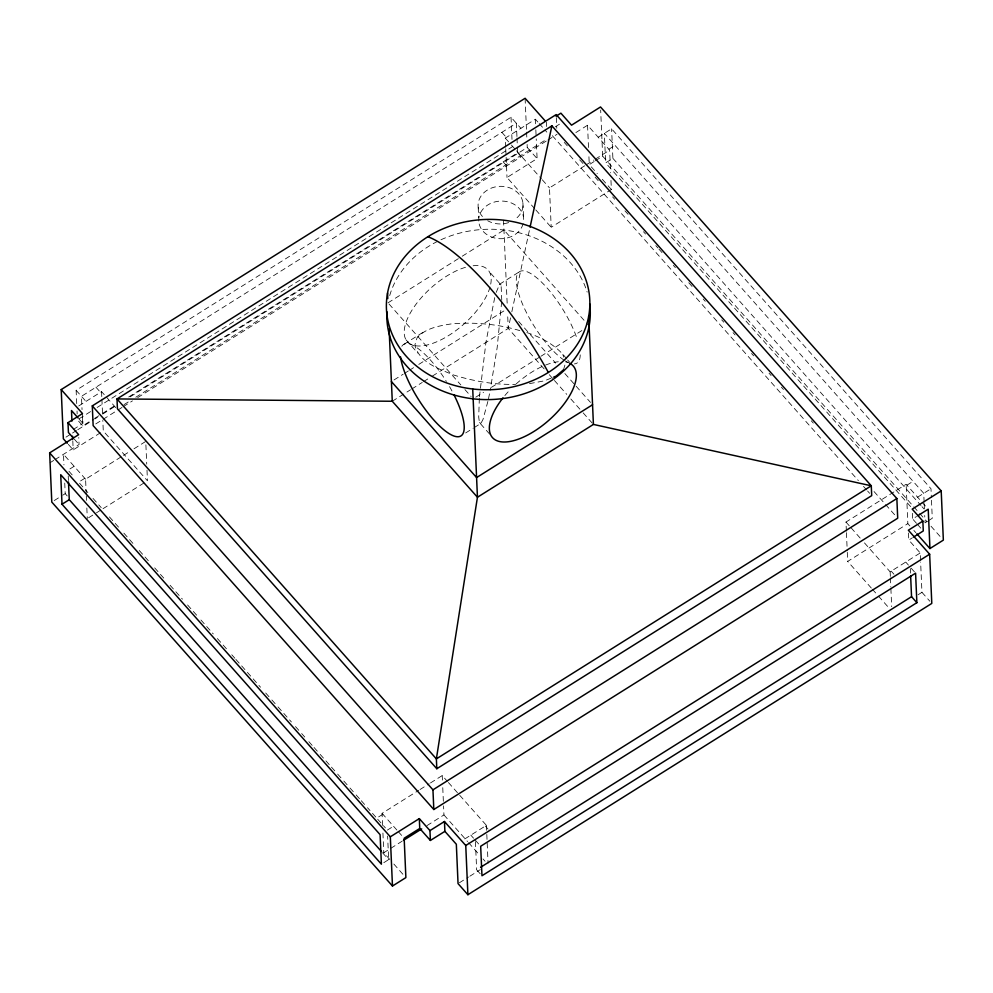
<?xml version="1.0" encoding="UTF-8"?>
<svg xmlns="http://www.w3.org/2000/svg" width="993" height="993" viewBox="0 0 993 993"><rect width="100%" height="100%" fill="white"/><g stroke="black" fill="none" stroke-linecap="round" stroke-linejoin="round"><path stroke-width="0.74" stroke-dasharray="4.96 3.72" d="M501.763 300.283L501.093 285.003L489.363 271.784M479.334 398.33L478.713 417.097L479.445 422.584L490.194 434.698M479.433 396.84L486.036 341.654L494.924 296.572M501.664 301.785L497.158 347.711L490.182 390.311M488.519 398.702L489.909 391.701M510.526 317.859L508.255 328.435L431.372 376.719M511.829 311.814L529.753 228.663M487.873 401.433L483.008 419.431L480.91 423.378L474.555 427.362M563.465 369.83L565.7 362.482M496.227 292.364L499.628 284.209L519.947 271.449M519.823 330.619C497.741 324.003 474.381 321.955 451.443 323.879C439.204 325.865 425.761 328.025 417.072 337.757L414.838 345.105C419.269 362.519 438.881 368.862 453.677 375.019C473.661 381.213 494.588 384.912 515.553 384.341M76.709 403.605L76.126 390.311L511.035 117.236L520.878 128.333M78.732 405.963L101.559 391.627L115.945 407.838M505.698 147.2L505.3 138.114L535.376 119.222L538.243 122.449M90.562 411.586L77.417 419.84L82.742 425.836L93.255 419.245M97.128 407.465L512.326 146.753M73.259 429.485L82.928 423.415L82.493 413.572M555.286 126.819L561.318 123.02M94.571 418.413L101.137 414.292M102.453 413.46L115.585 405.218M128.718 396.964L517.651 152.761L517.39 146.852M65.972 437.143L71.211 433.842M72.526 433.022L76.461 430.552M77.764 429.733L93.491 419.853M94.807 419.034L97.426 417.395M102.664 414.093L115.771 405.864M130.182 396.815L527.246 147.498L527.122 144.419M123.988 404.66L130.567 400.527M135.818 397.225L547.069 138.995M95.762 423.924L116.727 410.754M118.043 409.935L121.965 407.465M123.281 406.646L132.454 400.887M137.692 397.597L546.56 140.857M547.863 140.038L557.036 134.278M50.084 462.713L53.734 460.417M54.95 459.66L79.068 444.516L78.77 437.479M575.866 132.578L587.546 125.23L609.64 150.129L610.633 172.844M68.269 444.33L73.197 449.879L100.665 432.638M534.755 208.741L507.013 177.486L537.101 158.595L536.232 138.908M74.14 466.3L67.971 470.161L73.78 476.714M598.196 137.233L611.601 128.817L930.987 488.755L931.372 497.617M84.777 478.291L78.621 482.164L87.868 492.59M608.846 149.235L615.002 145.363M86.242 494.34L85.584 479.197L122.201 456.197M123.504 455.377L128.742 452.1M133.968 448.811L145.748 441.413L146.728 464.128M610.968 180.416L611.365 189.502L551.202 227.273L549.477 187.9L584.79 165.732M586.093 164.912L593.951 159.985M595.254 159.165L609.64 150.129M54.243 500.559L61.554 495.966M62.77 495.197L65.203 493.67L64.744 483.07M594.149 161.536L589.271 164.602L588.874 155.516M595.366 160.779L602.677 156.186L600.666 110.049M910.643 506.629L605.643 162.889L612.892 158.334L611.601 128.817M387.978 302.84L460.951 257.026M462.254 256.206L503.96 230.016L588.092 324.848M88.6 517.738L95.142 513.642M96.458 512.81L101.683 509.533M102.999 508.714L144.841 482.424M403.977 344.273L424.296 331.513M394.022 379.947L403.146 374.212M404.449 373.393L408.359 370.948M409.662 370.128L413.572 367.671M418.785 364.394L504.779 310.387M392.272 401.259L410.519 389.802M411.822 388.983L422.248 382.442M423.552 381.622L430.068 377.539M475.759 397.188L483.566 392.285M491.386 387.369L539.609 357.095M540.912 356.276L582.606 330.098M465.667 432.948L473.289 428.157M382.603 825.456L382.069 813.341L418.686 790.354M420.002 789.534L429.15 783.775M430.466 782.956L442.233 775.57L447.371 781.354M846.371 531.143L845.974 522.057L906.137 484.274L927.251 508.081M382.864 814.248L376.707 818.108L367.46 807.681M906.932 485.18L913.088 481.307M387.357 830.111L393.513 826.238M917.582 497.183L930.987 488.755M916.514 523.323L912.641 518.967L916.539 516.509M389.815 859.504L383.794 852.714L402.103 841.22M426.953 825.617L443.945 814.93L443.561 805.857M871.32 588.055L847.687 561.417L907.85 523.646L906.137 484.274M383.807 862.669L388.648 859.64L387.618 836.019M927.437 521.313L925.029 522.839L924.706 515.454M928.654 520.555L932.278 518.284L931.434 499.094M920.561 560.536L920.226 552.964L908.781 540.055L912.406 537.784M464.786 838.936L486.409 825.357L459.697 795.256M890.349 576.387L890.15 571.844L920.226 552.964M480.19 873.766L476.64 869.769L479.271 868.118M459.362 882.789L468.51 877.042M469.826 876.223L480.289 869.657M918.029 594.795L921.951 592.324L920.623 562.05M551.028 378.184L544.512 380.815L529.095 383.708M526.861 332.568C542.24 337.732 556.862 345.763 566.705 358.945M499.628 284.209L501.093 285.003M479.445 422.584L480.91 423.378M612.892 158.334L920.983 505.549M922 506.703L924.061 509.024M602.677 156.186L918.649 512.289M919.679 513.443L926.879 521.561M931 526.203L941.29 537.809M917.482 524.416L921.343 528.773M591.282 166.861L597.302 173.651M602.317 179.311L611.365 189.502M907.85 523.646L909.861 525.905M913.87 530.436L915.881 532.695M564.247 142.396L567.326 145.884M579.676 159.799L583.797 164.441M595.117 177.201L598.208 180.676M612.619 196.912L614.679 199.233M624.969 210.839L628.06 214.314M643.489 231.717L645.549 234.038M655.839 245.631L657.9 247.952M658.93 249.119L662.021 252.594M673.341 265.354L675.401 267.676M688.782 282.757L693.921 288.553M703.193 298.992L705.241 301.313M721.712 319.87L723.773 322.191M733.033 332.63L735.093 334.951M751.564 353.508L753.625 355.829M769.054 373.231L771.114 375.553M781.404 387.146L783.465 389.467M811.256 420.784L813.317 423.105M874.039 491.547L895.649 515.901M552.331 135.693L858.362 480.6M863.488 486.384L866.579 489.859M867.597 491.014L869.657 493.322M539.199 123.529L546.82 132.119M905.74 562.063L908.446 565.116M911.152 568.157L914.69 572.167M527.246 147.498L537.101 158.595M921.951 592.324L929.833 601.212M501.862 132.33L506.38 137.431M891.242 571.161L893.948 574.227M505.3 138.114L510.439 143.898M511.457 145.065L515.578 149.695M516.596 150.849L541.259 178.641M542.29 179.795L549.477 187.9M845.974 522.057L850.082 526.687M851.113 527.842L860.348 538.268M864.469 542.898L890.15 571.844M517.651 152.761L522.963 158.756M503.153 161.859L508.478 167.854M535.786 209.908L551.202 227.273M872.35 589.209L877.489 595.006M878.507 596.16L888.785 607.741M567.686 360.049L569.634 362.259M518.681 321.471L555.621 363.115M564.856 373.517L575.121 385.085M576.139 386.24L590.512 402.426M544.164 368.912L508.255 328.435L507.584 313.304M549.29 374.696L553.399 379.326M554.429 380.48L566.742 394.358M570.838 398.987L582.134 411.71M583.152 412.865L593.417 424.421M389.008 303.995L460.839 384.949M464.935 389.579L471.092 396.517M406.013 339.817L417.743 353.049M448.402 782.521L458.667 794.09M95.949 387.208L100.479 392.309M485.329 826.039L488.035 829.105M76.126 390.311L85.981 401.408M470.831 835.15L473.549 838.204M475.349 840.239L478.899 844.249M443.945 814.93L467.579 841.567M468.609 842.722L478.887 854.303M482.995 858.933L485.056 861.254M79.105 419.108L82.928 423.415M74.239 439.055L79.068 444.516M85.584 479.197L63.49 454.298L63.949 464.898M382.069 813.341L397.386 830.607M398.354 831.7L402.227 836.056M93.007 498.387L101.236 507.646M109.453 516.919L118.713 527.345M123.852 533.142L135.16 545.877M139.268 550.507L149.546 562.1M154.685 567.884L165.992 580.632M170.101 585.262L182.439 599.164M187.578 604.96L196.825 615.387M200.934 620.017L213.272 633.919M217.38 638.549L227.67 650.142M231.779 654.772L234.857 658.247M235.887 659.402L260.551 687.206M265.702 693.002L270.841 698.799M271.859 699.953L276.997 705.75M278.028 706.904L291.396 721.961M295.504 726.591L300.643 732.387M301.673 733.542L304.752 737.017M308.873 741.659L312.981 746.289M314.011 747.444L319.15 753.24M320.168 754.395L330.458 765.988M331.476 767.142L336.615 772.939M337.645 774.093L342.784 779.89M343.814 781.044L348.953 786.841M349.983 787.995L355.122 793.792M356.152 794.946L360.26 799.576M361.291 800.743L366.429 806.527M377.675 819.2L385.421 827.926M65.203 493.67L67.214 495.929M393.836 864.034L403.866 875.342M382.479 852.689L388.648 859.64M562.795 354.538L563.763 357.182M924.123 502.16L923.738 493.31L604.352 133.36L605.643 162.889M924.185 503.637L924.446 509.546M912.393 513.331L912.641 518.967M910.32 568.641L910.519 573.073M908.483 533.03L908.781 540.055M890.411 577.901L890.808 586.987M890.882 588.501L891.677 606.673M846.433 532.658L847.228 550.83M847.29 552.344L847.687 561.417M587.546 125.23L588.539 147.945M556.316 117.621L556.775 128.221M546.398 122.276L546.572 126.496M535.376 119.222L535.575 123.765M535.835 129.822L536.17 137.394M525.098 98.282L526.513 130.579M526.575 132.119L526.849 138.263M522.901 202.783L523.547 217.541M516.943 136.513L516.36 123.231L81.451 396.319L82.034 409.6M517.005 137.99L517.328 145.375M511.035 117.236L512.003 139.38M505.76 148.714L507.013 177.486M503.525 220.185L507.262 305.67M478.204 207.487L478.663 217.827M486.409 825.357L486.744 832.928M486.806 834.443L488.072 863.215M475.424 841.716L476.64 869.769M442.233 775.57L442.431 780.113M442.766 787.685L443.486 804.342M382.926 833.028L383.794 852.714M147.001 470.185L147.46 480.786L103.284 430.999L102.813 420.399M101.559 391.627L101.82 397.684M101.894 399.198L102.49 412.827M86.304 495.855L86.503 500.398M86.838 507.969L87.297 518.557M82.357 416.986L82.742 425.836M77.032 410.978L77.156 413.932M72.799 440.793L73.197 449.879M68.232 476.069L68.43 480.5M389.703 295.554A101.77 85.162 -2.5 0 1 488.022 229.246A101.77 85.162 -2.5 0 1 587.148 292.103M580.222 354.861A53.97 16.608 57.9 0 1 574.376 363.91M568.07 362.42A53.97 16.608 57.9 0 1 565.34 360.943M564.322 360.31A53.97 16.608 57.9 0 1 520.133 298.037A53.97 16.608 57.9 0 1 533.949 275.657A53.97 16.608 57.9 0 1 577.268 339.333M401.83 346.284A53.97 16.608 57.9 0 1 446.391 381.436M449.544 386.649A53.97 16.608 57.9 0 1 452.56 392.086M473.14 265.752A53.97 24.44 -41.6 0 1 490.418 285.537M490.033 287.064A53.97 24.44 -41.6 0 1 434.475 342.709A53.97 24.44 -41.6 0 1 407.366 318.902A53.97 24.44 -41.6 0 1 467.058 266.881M504.866 395.562A53.97 24.44 -41.6 0 1 509.992 389.864M516.075 384.006A53.97 24.44 -41.6 0 1 542.861 366.194M545.604 365.052A53.97 24.44 -41.6 0 1 558.302 361.737M565.836 361.986A53.97 24.44 -41.6 0 1 568.629 362.805M523.15 223.673A22.491 18.817 -2.5 0 1 500 238.717A22.491 18.817 -2.5 0 1 478.849 222.258M478.738 221.029A22.491 18.817 -2.5 0 1 502.408 201.082A22.491 18.817 -2.5 0 1 523.423 222.457M482.437 216.511A22.491 18.817 -2.5 0 1 486.855 190.395A22.491 18.817 -2.5 0 1 518.085 193.114A22.491 18.817 -2.5 0 1 515.019 219.366M508.714 222.569A22.491 18.817 -2.5 0 1 487.675 220.731"/><path stroke-width="1.49" d="M530.076 227.149L551.897 125.85L871.283 485.8L871.705 495.644L436.808 768.731L117.422 408.781L117 398.938L551.897 125.85M563.465 369.83L556.241 376.074L553.635 377.129M67.288 443.226L63.353 438.782L61.206 389.579L525.098 98.282L545.38 121.134M92.287 405.889L556.179 114.592L896.853 498.536L897.709 518.222L433.817 809.506L93.143 425.575L92.287 405.889L432.948 789.832L433.817 809.506M73.271 437.975L68.43 432.514L67.996 422.67L82.493 413.572L61.206 389.579M556.055 116.218L560.896 113.177L571.534 125.18L600.529 106.971L941.203 490.914L943.35 540.118L929.945 548.546L916.887 533.837M392.471 886.029L390.323 836.814L419.319 818.617L419.741 828.46L404.163 838.241L405.876 877.613L392.471 886.029L51.797 502.086L49.65 452.882L78.646 434.673L67.996 422.67M62.013 504.245L60.722 474.716L380.108 834.666L381.399 864.183L62.013 504.245L69.262 499.69L68.492 481.977M592.56 404.747L476.59 477.559L391.416 381.573M472.718 388.983L477.447 497.245L392.272 401.259L117 398.938L436.374 758.888L871.283 485.8L593.417 424.421L477.447 497.245L436.374 758.888L436.808 768.731M432.948 789.832L896.853 498.536M941.203 490.914L912.207 509.124L922.857 521.114L923.279 530.957L913.622 537.027M917.83 515.702L928.219 509.173L929.945 548.546M403.406 840.388L421.715 828.894M444.454 821.509L444.889 831.352L430.391 840.45L429.957 830.607L444.454 821.509L465.754 845.502L467.902 894.718L931.794 603.421L929.647 554.218L908.359 530.225L922.857 521.114M465.754 845.502L929.647 554.218M480.587 867.299L911.549 596.681L910.643 576.014M916.874 602.689L481.965 875.764L480.674 846.247L915.583 573.16L916.874 602.689L911.549 596.681M78.162 418.041L71.484 410.519L71.943 421.119M444.889 831.352L456.333 844.249L458.046 883.621L467.902 894.718M419.319 818.617L429.957 830.607M419.741 828.46L430.391 840.45M49.65 452.882L390.323 836.814M69.262 499.69L381.449 851.535M588.688 316.159A101.77 85.162 -2.5 0 1 424.495 371.891A101.77 85.162 -2.5 0 1 451.17 225.696A101.77 85.162 -2.5 0 1 588.688 316.159L593.417 424.421M387.555 292.997L387.791 298.62M389.119 329.093L392.272 401.259M72.601 436.25L72.737 439.278M589.681 303.771A101.77 85.162 -2.5 0 1 491.721 399.521A101.77 85.162 -2.5 0 1 386.922 311.715M453.95 394.78A53.97 16.608 57.9 0 1 446.949 432.178A53.97 16.608 57.9 0 1 400.576 356.909M569.87 363.376A53.97 24.44 -41.6 0 1 558.178 411.065A53.97 24.44 -41.6 0 1 499.268 441.463A53.97 24.44 -41.6 0 1 502.967 397.895M427.896 236.706A161.921 49.836 57.9 0 1 548.347 372.449"/></g></svg>
